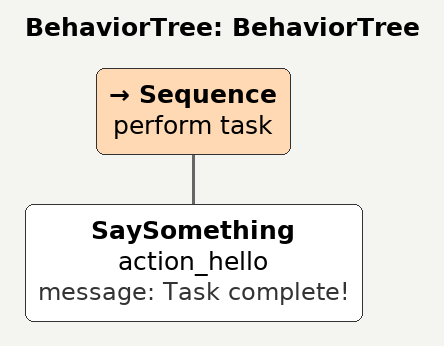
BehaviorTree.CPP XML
<?xml version="1.0"?>
<root main_tree_to_execute="BehaviorTree">
    <BehaviorTree ID="BehaviorTree">
        <Sequence name="perform task">
            <SaySomething name="action_hello" message="Task complete!" />
        </Sequence>
    </BehaviorTree>
</root>
